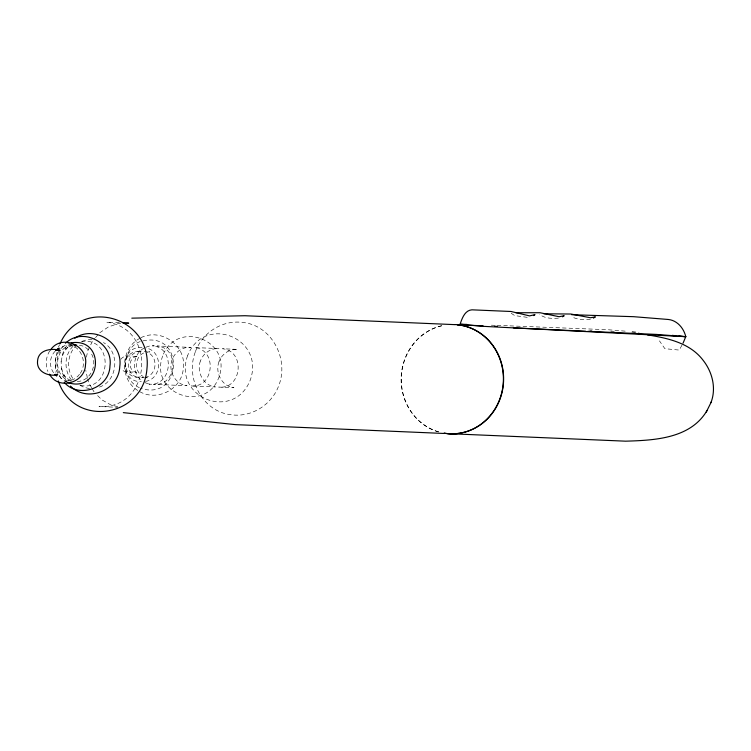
<?xml version="1.0" encoding="UTF-8"?>
<svg xmlns="http://www.w3.org/2000/svg" width="751" height="751" viewBox="0 0 751 751"><rect width="100%" height="100%" fill="white"/><g stroke="black" fill="none" stroke-linecap="round" stroke-linejoin="round"><path stroke-width="0.56" stroke-dasharray="3.75 2.82" d="M57.048 352.257L55.396 359.945L55.799 372.318M61.16 361.456L62.793 353.411L66.238 346.455L68.388 343.986M86.421 357.166L87.811 350.698L92.664 340.907L94.776 338.476M49.735 350.877C45.858 356.969 45.182 364.751 47.895 371.435M58.494 346.868L59.479 344.878M58.719 351.261C51.894 361.315 55.367 377.04 66.801 382.024M60.484 350.022C54.926 359.494 56.109 372.008 62.596 380.738M62.389 355.739L64.962 350.557L68.698 346.249L65.703 349.131L69.505 346.558L73.805 345.131M80.273 373.388C87.726 362.846 81.239 345.713 67.909 344.493L72.584 344.69M126.027 359.795C128.158 353.308 135.264 350.323 141.667 351.552C125.924 349.778 123.474 376.035 139.142 377.471C117.109 377.434 124.779 343.93 142.005 341.217M681.983 345.113L679.27 350.079L664.86 348.68L659.444 340.851M55.198 351.168C49.369 356.819 48.956 366.695 53.837 373.097M60.784 348.877L66.004 342.775M72.969 346.277C64.248 355.007 63.816 369.99 71.204 379.696M76.94 344.793C67.205 353.543 65.844 369.454 73.795 379.809M95.49 337.659L98.306 334.411M79.512 374.27C76.161 378.955 70.341 381.499 64.624 381.104M120.827 359.316C124.76 353.646 132.608 356.978 138.184 356.49C128.599 355.42 127.107 371.398 136.644 372.28C131.575 371.379 124.76 373.698 121.071 368.966M62.155 347.291L66.435 344.409L71.261 342.803M99.714 332.787L108.482 326.873L118.376 323.578L120.667 323.474M140.033 338.269C120.526 347.985 119.062 379.18 137.724 390.473M144.23 348.013C132.326 354.2 131.162 372.674 141.798 380.673M143.619 352.989C134.391 357.241 134.035 372.149 143.291 376.514M82.094 341.32L87.895 339.386L93.969 339.123M71.608 345.038C52.936 348.023 52.852 378.598 71.711 381.189M99.461 387.084C117.86 380.813 120.301 352.078 103.46 342.55M140.935 337.678C161.08 327.643 186.633 345.526 183.31 368.093C182.315 389.375 156.292 402.395 138.653 390.999M142.972 340.898C185.807 331.285 182.099 402.189 140.249 388.183M145.938 347.187L149.543 346.023L154.246 345.854L152.65 345.789C175.809 347.92 172.186 386.727 148.914 384.118L150.51 384.183L145.938 383.038L143.45 381.621M144.915 377.471C157.006 375.538 158.733 356.744 147.356 352.435M145.497 381.386C162.779 378.767 163.061 350.501 145.656 347.966M558.368 318.161C552.154 318.574 544.475 318.649 539.528 314.228M590.38 319.278C584.25 320.33 577.444 319.663 571.821 316.819M81.371 341.489C115.335 336.608 111.608 394.538 78.564 384.897M77.25 381.452C91.143 381.32 98.588 362.883 90.392 352.275M142.052 347.6C119.907 345.235 119.118 382.963 141.348 381.536M146.67 352.003L149.853 351.89L144.267 351.656M143.854 377.509L141.732 377.584L147.327 377.819L144.23 377.049M491.323 325.192L495.97 325.361M497.134 325.399L508.746 325.821M509.91 325.868L607.85 329.717L627.479 331.341M589.695 330.356L592.032 330.449M610.77 331.247L614.29 331.398M631.854 332.139L635.365 332.289M119.381 322.733L106.558 322.188C157.917 328.394 151.007 410.037 98.982 406.507L117.644 407.305M632.098 331.726L639.035 332.299M527.258 317.335L514.745 315.598L510.248 312.688M79.381 345.197L82.666 345.986L86.628 348.211L89.913 351.468M89.519 388.633L83.605 387.216L79.137 384.709M117.785 406.638L111.064 405.024L101.929 399.898L97.386 395.401M70.632 380.494L66.661 378.269L63.375 375.021L65.863 377.837L62.953 372.89L61.357 367.305M139.357 387.676C129.782 383.423 124.506 372.627 125.389 362.414M91.622 387.741L88.881 383.076L87.67 378.851M92.166 388.671L94.363 392.407M66.886 382.09L63.553 376.401L61.404 368.91L61.141 361.071M87.369 377.8L85.783 370.318M438.593 431.928A54.673 51.152 -87.6 0 1 401.128 377.809A54.673 51.152 -87.6 0 1 441.626 325.765M438.791 431.938A54.673 51.152 -87.6 0 1 401.325 377.819A54.673 51.152 -87.6 0 1 441.823 325.774M162.667 355.993C148.895 393.355 205.079 414.364 218.926 377.302C232.697 339.94 176.513 318.94 162.667 355.993M172.073 359.785C167.933 370.656 175.067 384.484 187.037 385.732L153.504 384.315C176.776 386.925 180.4 348.117 157.241 345.986L190.773 347.403C182.559 346.605 174.805 352.153 172.073 359.785M187.543 355.796C172.711 398.161 233.936 421.809 250.336 379.884C265.169 337.528 203.943 313.88 187.543 355.796M195.213 352.2C185.225 378.429 202.432 411.773 231.299 414.777C251.876 417.612 272.172 404.479 278.987 385.028C288.975 358.8 271.778 325.455 242.902 322.451C222.324 319.616 202.028 332.749 195.213 352.2M200.414 360.987C196.274 371.858 203.408 385.685 215.377 386.934L190.829 385.892C214.091 388.511 217.724 349.694 194.565 347.563L219.114 348.605C210.9 347.807 203.145 353.355 200.414 360.987M218.973 361.775C214.833 372.646 221.967 386.474 233.936 387.723L218.766 387.075C242.038 389.694 245.661 350.886 222.503 348.755L237.673 349.393C229.468 348.595 221.705 354.143 218.973 361.775"/><path stroke-width="1.13" d="M710.925 402.686C716.445 388.558 712.502 372.383 703.396 360.649C690.225 342.925 667.874 338.185 647.334 334.843M683.072 343.132L685.776 336.683L480.978 326.216L460.11 324.207C462.025 318.471 464.822 310.294 471.919 309.825L511.037 311.487L529.539 315.889L535.012 314.641L533.52 315.589M447.577 433.618L625.592 441.175C654.525 440.339 690.629 438.622 707.048 410.497M59.967 343.883C81.192 295.772 152.462 317.072 146.961 368.61C143.525 417.856 73.898 428.258 58.268 380.917M706.25 412.111L711.375 401.766M50.43 350.088C61.329 333.444 88.712 345.591 85.501 364.657C85.257 382.926 58.306 390.689 49.5 374.167M66.004 342.775C83.07 327.051 113.476 342.794 109.956 366.009C109.364 388.323 78.555 399.072 64.201 382.325M55.874 350.388L59.207 348.135L55.752 350.238M74.8 338.288C94.297 324.535 123.324 342.991 119.756 366.582C118.93 388.633 91.387 401.776 73.748 388.877M562.461 316.819L564.198 315.72L559.101 316.725L539.997 312.726L515.89 312.745M593.403 318.124L595.393 316.866L590.464 317.757L570.938 314.031L543.818 313.787M124.112 323.324L128.712 323.127L122.882 322.883M71.261 342.803C106.454 337.546 101.498 393.937 67.693 382.531M73.851 344.934L76.095 344.84L73.758 344.737M56.907 350.332L59.92 350.201C51.218 348.032 38.273 349.825 37.55 360.959C36.301 371.905 48.571 376.786 57.714 374.768L55.762 374.298M131.8 318.161L244.986 315.73L454.749 324.629M460.11 324.207L467.028 324.413M483.109 325.831L457.35 324.742A54.673 51.152 -87.6 0 1 503.198 385.864A54.673 51.152 -87.6 0 1 444.263 433.186M494.825 326.328L497.171 326.432M443.578 433.449L235.213 424.615L123.324 412.637M585.62 331.219L513.337 327.877M587.949 331.322L656.552 334.42L685.776 336.683C683.823 328.328 677.327 320.442 668.399 319.485L633.581 316.687L571.708 314.716M672.136 335.368L674.407 335.584M678.951 336.026L685.776 336.683M54.879 374.589L56.71 375.941L55.274 374.514M70.519 386.07L72.819 388.351M454.937 324.573A54.673 51.152 -87.6 0 1 503.123 384.681A54.673 51.152 -87.6 0 1 444.066 433.177"/></g></svg>
